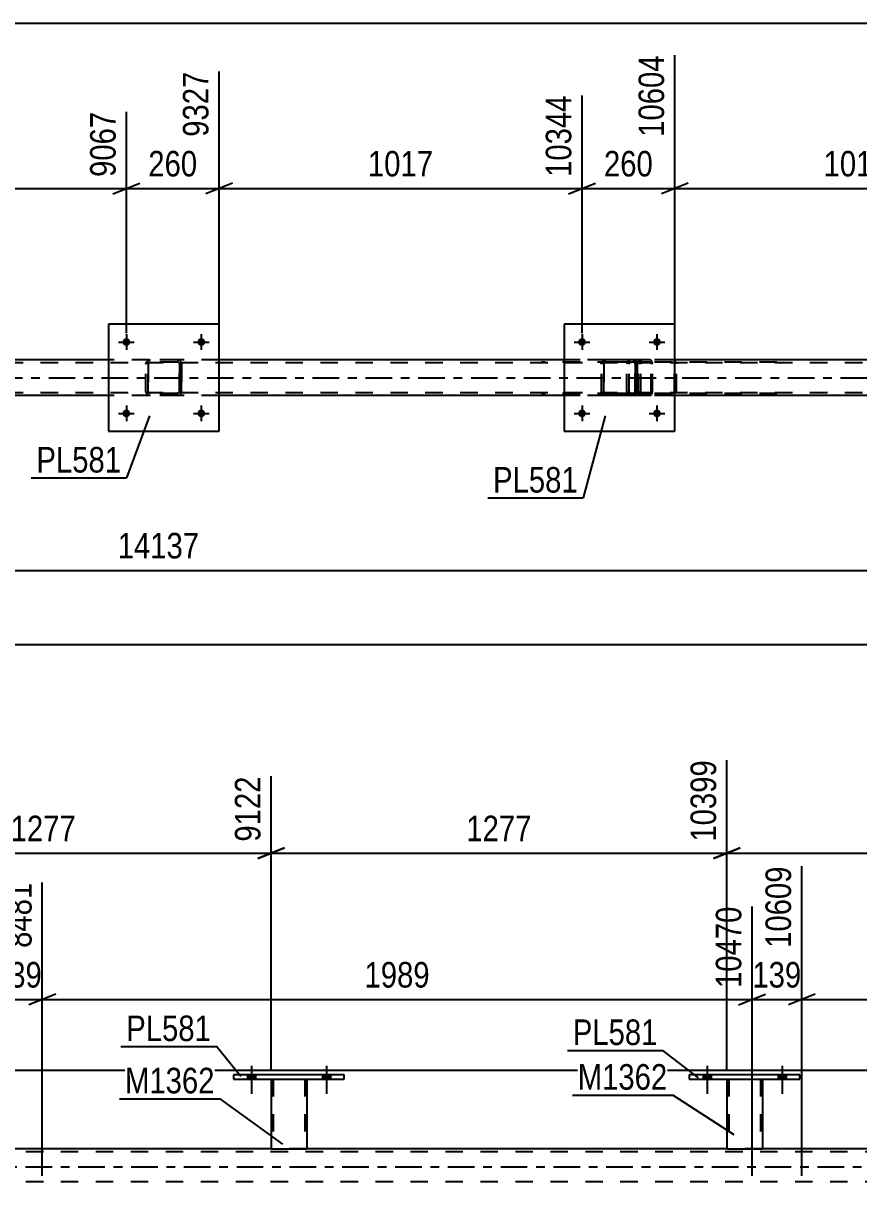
# Model space of a CAD drawing. Header units: millimetres. Extents: x 0 to 1775, y 0 to 560.
# Drawn here: x 1390.9 to 1484.5, y 425.1 to 555 of the extents above; entities that cross this region are included whole.
import ezdxf

# ---------------------------------------------------------------- set-up
doc = ezdxf.new("R2010")
doc.units = ezdxf.units.MM
doc.linetypes.add('DXK_LINE_DOT2', pattern=[3.9198, 1.9599, -1.9599])
doc.linetypes.add('DXK_LINE_DOT3', pattern=[5.9187, 2.979, -0.9799, 0.9799, -0.9799])
doc.styles.add('Arial Narrow', font='ARIALN.TTF', dxfattribs={"height": 0.2})

# ---------------------------------------------------------------- blocks, each defined once
blk = doc.blocks.new('Part-814185252-2605 - 2589')
at = {"color": 2, "linetype": 'Continuous'}
for p, q in [((1400.43, 517.28), (1361.75, 517.28)), ((1451.51, 517.28), (1412.83, 517.28)), ((1502.59, 517.28), (1463.91, 517.28)), ((1400.43, 513.28), (1361.75, 513.28)), ((1451.51, 513.28), (1412.83, 513.28)), ((1502.59, 513.28), (1463.91, 513.28))]:
    blk.add_line(p, q, dxfattribs=at)
at = {"color": 7, "linetype": 'DXK_LINE_DOT2'}
for p, q in [((1412.83, 517.28), (1400.43, 517.28)), ((1463.91, 517.28), (1451.51, 517.28)), ((1688.77, 516.96), (1085.95, 516.96)), ((1688.77, 513.6), (1085.95, 513.6)), ((1412.83, 513.28), (1400.43, 513.28)), ((1463.91, 513.28), (1451.51, 513.28))]:
    blk.add_line(p, q, dxfattribs=at)
at = {"color": 7, "linetype": 'DXK_LINE_DOT3'}
blk.add_line((1085.95, 515.28), (1688.77, 515.28), dxfattribs=at)
blk = doc.blocks.new('Part-814185252-2619 - 2589')
at = {"color": 7, "linetype": 'DXK_LINE_DOT2'}
for p, q in [((1460.37, 517.28), (1460.17, 517.25)), ((1460.19, 516.97), (1460.27, 517.03)), ((1460.27, 517.03), (1460.37, 517.04)), ((1475.36, 517.28), (1460.37, 517.28)), ((1475.36, 517.04), (1460.37, 517.04)), ((1463.8, 517.25), (1463.6, 517.28)), ((1463.6, 517.04), (1463.7, 517.03)), ((1463.7, 517.03), (1463.78, 516.97)), ((1459.9, 516.99), (1459.86, 516.8)), ((1459.86, 513.76), (1459.86, 516.8)), ((1460.11, 516.8), (1460.13, 516.9)), ((1460.11, 513.76), (1460.11, 516.8)), ((1460.13, 516.9), (1460.19, 516.97)), ((1463.78, 516.97), (1463.84, 516.9)), ((1463.84, 516.9), (1463.86, 516.8)), ((1463.86, 513.76), (1463.86, 516.8)), ((1464.08, 516.94), (1464.07, 516.99)), ((1464.11, 516.8), (1464.08, 516.94)), ((1464.11, 513.76), (1464.11, 516.8)), ((1459.86, 513.76), (1459.9, 513.58)), ((1460.13, 513.67), (1460.11, 513.76)), ((1460.19, 513.59), (1460.13, 513.67)), ((1460.17, 513.32), (1460.37, 513.28)), ((1460.27, 513.54), (1460.19, 513.59)), ((1460.37, 513.52), (1460.27, 513.54)), ((1475.36, 513.52), (1460.37, 513.52)), ((1475.36, 513.28), (1460.37, 513.28)), ((1463.7, 513.54), (1463.6, 513.52)), ((1463.6, 513.28), (1463.8, 513.32)), ((1463.78, 513.59), (1463.7, 513.54)), ((1463.84, 513.67), (1463.78, 513.59)), ((1463.86, 513.76), (1463.84, 513.67)), ((1464.07, 513.58), (1464.1, 513.7)), ((1464.1, 513.7), (1464.11, 513.76))]:
    blk.add_line(p, q, dxfattribs=at)
for centre, start, end in [((1460.35, 516.78), 110.7583, 155.68), ((1463.62, 516.78), 24.32, 69.2417), ((1460.35, 513.79), 204.32, 249.2417)]:
    blk.add_arc(centre, 0.496, start, end, dxfattribs=at)
blk = doc.blocks.new('Part-814185252-2676 - 2589')
at = {"color": 2, "linetype": 'Continuous'}
for p, q in [((1463.91, 521.28), (1451.51, 521.28)), ((1451.51, 521.28), (1451.51, 509.28)), ((1463.91, 509.28), (1463.91, 521.28)), ((1451.51, 509.28), (1463.91, 509.28))]:
    blk.add_line(p, q, dxfattribs=at)
blk = doc.blocks.new('Bolt-814185252-2805 - 2589')
at = {"linetype": 'Continuous'}
for points in [[(1402.87, 519.29, -1), (1401.99, 519.29, -1)], [(1411.27, 519.29, -1), (1410.39, 519.29, -1)]]:
    blk.add_hatch(color=1, dxfattribs=at).paths.add_polyline_path(points)
at = {"color": 1, "linetype": 'Continuous'}
for p, q in [((1402.43, 520.17), (1402.43, 518.41)), ((1410.83, 520.17), (1410.83, 518.41)), ((1401.55, 519.29), (1403.31, 519.29)), ((1409.95, 519.29), (1411.71, 519.29))]:
    blk.add_line(p, q, dxfattribs=at)
blk = doc.blocks.new('Bolt-814185252-2806 - 2589')
at = {"linetype": 'Continuous'}
for points in [[(1402.87, 511.29, -1), (1401.99, 511.29, -1)], [(1411.27, 511.29, -1), (1410.39, 511.29, -1)]]:
    blk.add_hatch(color=1, dxfattribs=at).paths.add_polyline_path(points)
at = {"color": 1, "linetype": 'Continuous'}
for p, q in [((1402.43, 512.17), (1402.43, 510.41)), ((1410.83, 512.17), (1410.83, 510.41)), ((1401.55, 511.29), (1403.31, 511.29)), ((1409.95, 511.29), (1411.71, 511.29))]:
    blk.add_line(p, q, dxfattribs=at)
blk = doc.blocks.new('Part-814185252-2681 - 2589')
at = {"color": 7, "linetype": 'DXK_LINE_DOT2'}
for p, q in [((1461.13, 517.28), (1448.98, 517.28)), ((1461.13, 517.04), (1448.98, 517.04)), ((1459.04, 517.28), (1458.85, 517.25)), ((1458.86, 516.97), (1458.95, 517.03)), ((1458.95, 517.03), (1459.04, 517.04)), ((1459.86, 517.04), (1459.86, 517.28)), ((1461.24, 517.25), (1461.13, 517.28)), ((1461.13, 517.04), (1461.18, 517.03)), ((1461.18, 517.03), (1461.23, 516.97)), ((1461.32, 517.14), (1461.24, 517.25)), ((1461.38, 516.99), (1461.32, 517.14)), ((1458.58, 516.99), (1458.54, 516.8)), ((1458.54, 513.76), (1458.54, 516.8)), ((1458.79, 516.8), (1458.81, 516.9)), ((1458.79, 513.76), (1458.79, 516.8)), ((1458.81, 516.9), (1458.86, 516.97)), ((1461.23, 516.97), (1461.26, 516.9)), ((1461.26, 516.9), (1461.27, 516.8)), ((1461.27, 513.76), (1461.27, 516.8)), ((1461.4, 516.8), (1461.38, 516.99)), ((1461.4, 513.76), (1461.4, 516.8)), ((1461.13, 513.52), (1448.98, 513.52)), ((1461.13, 513.28), (1448.98, 513.28)), ((1458.54, 513.76), (1458.58, 513.58)), ((1458.81, 513.67), (1458.79, 513.76)), ((1458.86, 513.59), (1458.81, 513.67)), ((1458.85, 513.32), (1459.04, 513.28)), ((1458.95, 513.54), (1458.86, 513.59)), ((1459.04, 513.52), (1458.95, 513.54)), ((1459.86, 513.28), (1459.86, 513.52)), ((1461.18, 513.54), (1461.13, 513.52)), ((1461.13, 513.28), (1461.24, 513.32)), ((1461.23, 513.59), (1461.18, 513.54)), ((1461.26, 513.67), (1461.23, 513.59)), ((1461.24, 513.32), (1461.32, 513.43)), ((1461.27, 513.76), (1461.26, 513.67)), ((1461.32, 513.43), (1461.38, 513.58)), ((1461.38, 513.58), (1461.4, 513.76))]:
    blk.add_line(p, q, dxfattribs=at)
for centre, start, end in [((1459.03, 516.79), 111.195, 156.1515), ((1459.03, 513.78), 203.8485, 248.805)]:
    blk.add_arc(centre, 0.492, start, end, dxfattribs=at)
blk = doc.blocks.new('Part-814185252-2749 - 2589')
at = {"color": 7, "linetype": 'DXK_LINE_DOT2'}
for p, q in [((1456.01, 517.25), (1456.19, 517.28)), ((1456.19, 517.28), (1456.01, 517.25)), ((1456.02, 516.97), (1456.1, 517.03)), ((1456.19, 517.04), (1456.1, 517.03)), ((1459.23, 517.28), (1456.19, 517.28)), ((1459.23, 517.04), (1456.19, 517.04)), ((1459.23, 517.28), (1459.41, 517.25)), ((1459.41, 517.25), (1459.23, 517.28)), ((1459.32, 517.03), (1459.23, 517.04)), ((1459.4, 516.97), (1459.32, 517.03)), ((1455.71, 516.8), (1455.75, 516.99)), ((1455.75, 516.99), (1455.71, 516.8)), ((1455.71, 513.76), (1455.71, 516.8)), ((1455.71, 516.8), (1455.71, 516.8)), ((1455.71, 513.76), (1455.71, 516.8)), ((1455.95, 516.8), (1455.97, 516.9)), ((1455.97, 516.9), (1455.95, 516.8)), ((1455.95, 513.76), (1455.95, 516.8)), ((1455.95, 516.8), (1455.95, 516.8)), ((1455.95, 516.8), (1455.95, 513.76)), ((1455.97, 516.9), (1456.02, 516.97)), ((1456.02, 516.97), (1455.97, 516.9)), ((1459.4, 516.97), (1459.45, 516.9)), ((1459.45, 516.9), (1459.4, 516.97)), ((1459.45, 516.9), (1459.47, 516.8)), ((1459.47, 516.8), (1459.45, 516.9)), ((1459.47, 513.76), (1459.47, 516.8)), ((1459.47, 516.8), (1459.47, 516.8)), ((1459.47, 516.8), (1459.47, 513.76)), ((1459.67, 516.99), (1459.71, 516.8)), ((1459.71, 516.8), (1459.67, 516.99)), ((1459.71, 513.76), (1459.71, 516.8)), ((1459.71, 516.8), (1459.71, 516.8)), ((1459.71, 516.8), (1459.71, 513.76)), ((1455.71, 513.76), (1455.71, 513.76)), ((1455.75, 513.58), (1455.71, 513.76)), ((1455.71, 513.76), (1455.75, 513.58)), ((1455.95, 513.76), (1455.95, 513.76)), ((1455.97, 513.67), (1455.95, 513.76)), ((1455.95, 513.76), (1455.97, 513.67)), ((1456.02, 513.59), (1455.97, 513.67)), ((1455.97, 513.67), (1456.02, 513.59)), ((1456.19, 513.28), (1456.01, 513.32)), ((1456.01, 513.32), (1456.19, 513.28)), ((1456.1, 513.54), (1456.02, 513.59)), ((1456.19, 513.52), (1456.1, 513.54)), ((1459.23, 513.52), (1456.19, 513.52)), ((1459.23, 513.28), (1456.19, 513.28)), ((1459.32, 513.54), (1459.23, 513.52)), ((1459.41, 513.32), (1459.23, 513.28)), ((1459.23, 513.28), (1459.41, 513.32)), ((1459.4, 513.59), (1459.32, 513.54)), ((1459.45, 513.67), (1459.4, 513.59)), ((1459.4, 513.59), (1459.45, 513.67)), ((1459.47, 513.76), (1459.45, 513.67)), ((1459.45, 513.67), (1459.47, 513.76)), ((1459.47, 513.76), (1459.47, 513.76)), ((1459.71, 513.76), (1459.67, 513.58)), ((1459.67, 513.58), (1459.71, 513.76)), ((1459.71, 513.76), (1459.71, 513.76))]:
    blk.add_line(p, q, dxfattribs=at)
at = {"color": 7, "linetype": 'DXK_LINE_DOT3'}
blk.add_line((1457.71, 515.28), (1457.71, 515.28), dxfattribs=at)
at = {"color": 7, "linetype": 'DXK_LINE_DOT2'}
for centre, start, end in [((1456.19, 516.8), 112.5, 157.5), ((1456.19, 516.8), 112.5, 157.5), ((1459.23, 516.8), 22.5, 67.5), ((1459.23, 516.8), 22.5, 67.5), ((1456.19, 513.76), 202.5, 247.5), ((1456.19, 513.76), 202.5, 247.5), ((1459.23, 513.76), 292.5, 337.5), ((1459.23, 513.76), 292.5, 337.5)]:
    blk.add_arc(centre, 0.48, start, end, dxfattribs=at)
blk = doc.blocks.new('Part-814185252-2754 - 2589')
at = {"color": 2, "linetype": 'Continuous'}
for p, q in [((1412.83, 521.28), (1400.43, 521.28)), ((1400.43, 521.28), (1400.43, 509.28)), ((1412.83, 509.28), (1412.83, 521.28)), ((1400.43, 509.28), (1412.83, 509.28))]:
    blk.add_line(p, q, dxfattribs=at)
blk = doc.blocks.new('Part-814185252-2755 - 2589')
at = {"color": 7, "linetype": 'DXK_LINE_DOT2'}
for p, q in [((1404.93, 517.25), (1405.11, 517.28)), ((1405.11, 517.28), (1404.93, 517.25)), ((1404.94, 516.97), (1405.02, 517.03)), ((1405.11, 517.04), (1405.02, 517.03)), ((1408.15, 517.28), (1405.11, 517.28)), ((1408.15, 517.04), (1405.11, 517.04)), ((1408.15, 517.28), (1408.33, 517.25)), ((1408.33, 517.25), (1408.15, 517.28)), ((1408.24, 517.03), (1408.15, 517.04)), ((1408.32, 516.97), (1408.24, 517.03)), ((1404.63, 516.8), (1404.67, 516.99)), ((1404.67, 516.99), (1404.63, 516.8)), ((1404.63, 513.76), (1404.63, 516.8)), ((1404.63, 516.8), (1404.63, 516.8)), ((1404.63, 513.76), (1404.63, 516.8)), ((1404.87, 516.8), (1404.89, 516.9)), ((1404.89, 516.9), (1404.87, 516.8)), ((1404.87, 513.76), (1404.87, 516.8)), ((1404.87, 516.8), (1404.87, 516.8)), ((1404.87, 516.8), (1404.87, 513.76)), ((1404.89, 516.9), (1404.94, 516.97)), ((1404.94, 516.97), (1404.89, 516.9)), ((1408.32, 516.97), (1408.37, 516.9)), ((1408.37, 516.9), (1408.32, 516.97)), ((1408.37, 516.9), (1408.39, 516.8)), ((1408.39, 516.8), (1408.37, 516.9)), ((1408.39, 513.76), (1408.39, 516.8)), ((1408.39, 516.8), (1408.39, 516.8)), ((1408.39, 516.8), (1408.39, 513.76)), ((1408.59, 516.99), (1408.63, 516.8)), ((1408.63, 516.8), (1408.59, 516.99)), ((1408.63, 513.76), (1408.63, 516.8)), ((1408.63, 516.8), (1408.63, 516.8)), ((1408.63, 516.8), (1408.63, 513.76)), ((1404.63, 513.76), (1404.63, 513.76)), ((1404.67, 513.58), (1404.63, 513.76)), ((1404.63, 513.76), (1404.67, 513.58)), ((1404.87, 513.76), (1404.87, 513.76)), ((1404.89, 513.67), (1404.87, 513.76)), ((1404.87, 513.76), (1404.89, 513.67)), ((1404.94, 513.59), (1404.89, 513.67)), ((1404.89, 513.67), (1404.94, 513.59)), ((1405.11, 513.28), (1404.93, 513.32)), ((1404.93, 513.32), (1405.11, 513.28)), ((1405.02, 513.54), (1404.94, 513.59)), ((1405.11, 513.52), (1405.02, 513.54)), ((1408.15, 513.52), (1405.11, 513.52)), ((1408.15, 513.28), (1405.11, 513.28)), ((1408.24, 513.54), (1408.15, 513.52)), ((1408.33, 513.32), (1408.15, 513.28)), ((1408.15, 513.28), (1408.33, 513.32)), ((1408.32, 513.59), (1408.24, 513.54)), ((1408.37, 513.67), (1408.32, 513.59)), ((1408.32, 513.59), (1408.37, 513.67)), ((1408.39, 513.76), (1408.37, 513.67)), ((1408.37, 513.67), (1408.39, 513.76)), ((1408.39, 513.76), (1408.39, 513.76)), ((1408.63, 513.76), (1408.59, 513.58)), ((1408.59, 513.58), (1408.63, 513.76)), ((1408.63, 513.76), (1408.63, 513.76))]:
    blk.add_line(p, q, dxfattribs=at)
at = {"color": 7, "linetype": 'DXK_LINE_DOT3'}
blk.add_line((1406.63, 515.28), (1406.63, 515.28), dxfattribs=at)
at = {"color": 7, "linetype": 'DXK_LINE_DOT2'}
for centre, start, end in [((1405.11, 516.8), 112.5, 157.5), ((1405.11, 516.8), 112.5, 157.5), ((1408.15, 516.8), 22.5, 67.5), ((1408.15, 516.8), 22.5, 67.5), ((1405.11, 513.76), 202.5, 247.5), ((1405.11, 513.76), 202.5, 247.5), ((1408.15, 513.76), 292.5, 337.5), ((1408.15, 513.76), 292.5, 337.5)]:
    blk.add_arc(centre, 0.48, start, end, dxfattribs=at)
blk = doc.blocks.new('Bolt-814185252-2819 - 2589')
at = {"linetype": 'Continuous'}
for points in [[(1453.95, 519.29, -1), (1453.07, 519.29, -1)], [(1462.35, 519.29, -1), (1461.47, 519.29, -1)]]:
    blk.add_hatch(color=1, dxfattribs=at).paths.add_polyline_path(points)
at = {"color": 1, "linetype": 'Continuous'}
for p, q in [((1453.51, 520.17), (1453.51, 518.41)), ((1461.91, 520.17), (1461.91, 518.41)), ((1452.63, 519.29), (1454.39, 519.29)), ((1461.03, 519.29), (1462.79, 519.29))]:
    blk.add_line(p, q, dxfattribs=at)
blk = doc.blocks.new('Bolt-814185252-2820 - 2589')
at = {"linetype": 'Continuous'}
for points in [[(1453.95, 511.29, -1), (1453.07, 511.29, -1)], [(1462.35, 511.29, -1), (1461.47, 511.29, -1)]]:
    blk.add_hatch(color=1, dxfattribs=at).paths.add_polyline_path(points)
at = {"color": 1, "linetype": 'Continuous'}
for p, q in [((1453.51, 512.17), (1453.51, 510.41)), ((1461.91, 512.17), (1461.91, 510.41)), ((1452.63, 511.29), (1454.39, 511.29)), ((1461.03, 511.29), (1462.79, 511.29))]:
    blk.add_line(p, q, dxfattribs=at)
blk = doc.blocks.new('Part-814185252-3715 - 3585')
at = {"color": 2, "linetype": 'Continuous'}
for p, q in [((1465.54, 437.14), (1465.54, 436.66)), ((1477.94, 437.14), (1465.54, 437.14)), ((1465.54, 436.66), (1477.94, 436.66)), ((1477.94, 436.66), (1477.94, 437.14))]:
    blk.add_line(p, q, dxfattribs=at)
blk = doc.blocks.new('Bolt-814185252-3601 - 3585')
at = {"linetype": 'Continuous'}
for points in [[(1416.02, 436.66), (1416.9, 436.66), (1416.9, 437.14), (1416.02, 437.14)], [(1424.42, 436.66), (1425.3, 436.66), (1425.3, 437.14), (1424.42, 437.14)]]:
    blk.add_hatch(color=1, dxfattribs=at).paths.add_polyline_path(points)
at = {"color": 1, "linetype": 'Continuous'}
for p, q in [((1416.46, 438.14), (1416.46, 435.02)), ((1424.86, 438.14), (1424.86, 435.02)), ((1416.02, 437.14), (1416.02, 436.66)), ((1416.9, 437.14), (1416.9, 436.66)), ((1424.42, 437.14), (1424.42, 436.66)), ((1425.3, 437.14), (1425.3, 436.66))]:
    blk.add_line(p, q, dxfattribs=at)
blk = doc.blocks.new('Bolt-814185252-3602 - 3585')
at = {"linetype": 'Continuous'}
for points in [[(1416.02, 436.66), (1416.9, 436.66), (1416.9, 437.14), (1416.02, 437.14)], [(1424.42, 436.66), (1425.3, 436.66), (1425.3, 437.14), (1424.42, 437.14)]]:
    blk.add_hatch(color=1, dxfattribs=at).paths.add_polyline_path(points)
at = {"color": 1, "linetype": 'Continuous'}
for p, q in [((1416.46, 438.14), (1416.46, 435.02)), ((1424.86, 438.14), (1424.86, 435.02)), ((1416.02, 437.14), (1416.02, 436.66)), ((1416.9, 437.14), (1416.9, 436.66)), ((1424.42, 437.14), (1424.42, 436.66)), ((1425.3, 437.14), (1425.3, 436.66))]:
    blk.add_line(p, q, dxfattribs=at)
blk = doc.blocks.new('Bolt-814185252-3603 - 3585')
at = {"linetype": 'Continuous'}
for points in [[(1467.1, 436.66), (1467.98, 436.66), (1467.98, 437.14), (1467.1, 437.14)], [(1475.5, 436.66), (1476.38, 436.66), (1476.38, 437.14), (1475.5, 437.14)]]:
    blk.add_hatch(color=1, dxfattribs=at).paths.add_polyline_path(points)
at = {"color": 1, "linetype": 'Continuous'}
for p, q in [((1467.54, 438.14), (1467.54, 435.02)), ((1475.94, 438.14), (1475.94, 435.02)), ((1467.1, 437.14), (1467.1, 436.66)), ((1467.98, 437.14), (1467.98, 436.66)), ((1475.5, 437.14), (1475.5, 436.66)), ((1476.38, 437.14), (1476.38, 436.66))]:
    blk.add_line(p, q, dxfattribs=at)
blk = doc.blocks.new('Bolt-814185252-3604 - 3585')
at = {"linetype": 'Continuous'}
for points in [[(1467.1, 436.66), (1467.98, 436.66), (1467.98, 437.14), (1467.1, 437.14)], [(1475.5, 436.66), (1476.38, 436.66), (1476.38, 437.14), (1475.5, 437.14)]]:
    blk.add_hatch(color=1, dxfattribs=at).paths.add_polyline_path(points)
at = {"color": 1, "linetype": 'Continuous'}
for p, q in [((1467.54, 438.14), (1467.54, 435.02)), ((1475.94, 438.14), (1475.94, 435.02)), ((1467.1, 437.14), (1467.1, 436.66)), ((1467.98, 437.14), (1467.98, 436.66)), ((1475.5, 437.14), (1475.5, 436.66)), ((1476.38, 437.14), (1476.38, 436.66))]:
    blk.add_line(p, q, dxfattribs=at)
blk = doc.blocks.new('Part-814185252-3700 - 3585')
at = {"color": 2, "linetype": 'Continuous'}
for p, q in [((1418.66, 436.66), (1418.66, 428.82)), ((1422.66, 436.66), (1422.66, 428.82)), ((1418.66, 428.82), (1422.66, 428.82))]:
    blk.add_line(p, q, dxfattribs=at)
at = {"color": 7, "linetype": 'DXK_LINE_DOT2'}
for p, q in [((1418.66, 436.66), (1422.66, 436.66)), ((1418.66, 436.66), (1418.66, 436.66)), ((1418.66, 436.66), (1418.66, 436.66)), ((1418.9, 436.66), (1418.9, 428.82)), ((1422.42, 436.66), (1422.42, 428.82)), ((1422.66, 436.66), (1422.66, 436.66)), ((1422.66, 436.66), (1422.66, 436.66)), ((1422.36, 428.82), (1422.4, 428.82)), ((1422.36, 428.82), (1422.4, 428.82)), ((1422.4, 428.82), (1422.42, 428.82)), ((1422.4, 428.82), (1422.42, 428.82))]:
    blk.add_line(p, q, dxfattribs=at)
blk = doc.blocks.new('Part-814185252-3705 - 3585')
at = {"color": 2, "linetype": 'Continuous'}
for p, q in [((1414.46, 437.14), (1414.46, 436.66)), ((1426.86, 437.14), (1414.46, 437.14)), ((1414.46, 436.66), (1426.86, 436.66)), ((1426.86, 436.66), (1426.86, 437.14))]:
    blk.add_line(p, q, dxfattribs=at)
blk = doc.blocks.new('Part-814185252-3710 - 3585')
at = {"color": 2, "linetype": 'Continuous'}
for p, q in [((1469.74, 436.66), (1469.74, 428.82)), ((1473.74, 436.66), (1473.74, 428.82)), ((1469.74, 428.82), (1473.74, 428.82))]:
    blk.add_line(p, q, dxfattribs=at)
at = {"color": 7, "linetype": 'DXK_LINE_DOT2'}
for p, q in [((1469.74, 436.66), (1473.74, 436.66)), ((1469.74, 436.66), (1469.74, 436.66)), ((1469.74, 436.66), (1469.74, 436.66)), ((1469.98, 436.66), (1469.98, 428.82)), ((1473.5, 436.66), (1473.5, 428.82)), ((1473.74, 436.66), (1473.74, 436.66)), ((1473.74, 436.66), (1473.74, 436.66)), ((1473.44, 428.82), (1473.48, 428.82)), ((1473.44, 428.82), (1473.48, 428.82)), ((1473.48, 428.82), (1473.5, 428.82)), ((1473.48, 428.82), (1473.5, 428.82))]:
    blk.add_line(p, q, dxfattribs=at)
blk = doc.blocks.new('Part-814185252-3881 - 3585')
at = {"color": 2, "linetype": 'Continuous'}
for p, q in [((1418.66, 428.82), (1371.58, 428.82)), ((1469.74, 428.82), (1422.66, 428.82)), ((1520.82, 428.82), (1473.74, 428.82))]:
    blk.add_line(p, q, dxfattribs=at)
at = {"color": 7, "linetype": 'DXK_LINE_DOT2'}
for p, q in [((1422.66, 428.82), (1418.66, 428.82)), ((1473.74, 428.82), (1469.74, 428.82)), ((1702.79, 428.5), (1053.76, 428.5)), ((1702.79, 425.14), (1053.76, 425.14))]:
    blk.add_line(p, q, dxfattribs=at)
at = {"color": 7, "linetype": 'DXK_LINE_DOT3'}
blk.add_line((1053.76, 426.82), (1702.79, 426.82), dxfattribs=at)
blk = doc.blocks.new('StraightDimension-814185252-2989 - 2589')
at = {"color": 7, "linetype": 'Continuous'}
blk.add_line((1061.67, 555.04), (1688.77, 555.04), dxfattribs=at)
blk = doc.blocks.new('StraightDimension-814185252-8380 - 2589')
at = {"color": 7, "linetype": 'Continuous'}
for p, q in [((1412.83, 518.28), (1412.83, 549.61)), ((1402.43, 520.29), (1402.43, 545.11)), ((1400.93, 535.9), (1403.93, 537.1)), ((1402.43, 536.5), (1412.83, 536.5)), ((1414.33, 537.1), (1411.33, 535.9))]:
    blk.add_line(p, q, dxfattribs=at)
at = {"color": 0}
blk.add_wipeout([(1410.97, 537.25), (1410.97, 541.45), (1404.29, 541.45), (1404.29, 537.25)], dxfattribs=at)
at = {"color": 3, "style": 'Arial Narrow'}
blk.add_text('260', height=2.863, dxfattribs=at).set_placement((1404.89, 537.85))
at = {"color": 0, "linetype": 'Continuous'}
blk.add_wipeout([(1412.23, 550.21), (1408.03, 550.21), (1408.03, 541.7), (1412.23, 541.7)], dxfattribs=at)
at = {"color": 3, "linetype": 'Continuous', "style": 'Arial Narrow'}
blk.add_text('9327', height=2.863, rotation=90.0002, dxfattribs=at).set_placement((1411.63, 542.3))
blk = doc.blocks.new('StraightDimension-814185252-8377 - 2589')
at = {"color": 7, "linetype": 'Continuous'}
for p, q in [((1463.91, 518.28), (1463.91, 551.44)), ((1504.59, 520.29), (1504.59, 546.94)), ((1465.41, 537.1), (1462.41, 535.9)), ((1463.91, 536.5), (1504.59, 536.5)), ((1503.09, 535.9), (1506.09, 537.1))]:
    blk.add_line(p, q, dxfattribs=at)
at = {"color": 0}
blk.add_wipeout([(1488.51, 537.25), (1488.51, 541.45), (1479.99, 541.45), (1479.99, 537.25)], dxfattribs=at)
at = {"color": 3, "style": 'Arial Narrow'}
blk.add_text('1017', height=2.863, dxfattribs=at).set_placement((1480.59, 537.85))
at = {"color": 0, "linetype": 'Continuous'}
blk.add_wipeout([(1503.99, 547.54), (1499.79, 547.54), (1499.79, 537.2), (1503.99, 537.2)], dxfattribs=at)
at = {"color": 3, "linetype": 'Continuous', "style": 'Arial Narrow'}
blk.add_text('11621', height=2.863, rotation=90.0002, dxfattribs=at).set_placement((1503.39, 537.8))
blk = doc.blocks.new('StraightDimension-814185252-8378 - 2589')
at = {"color": 7, "linetype": 'Continuous'}
for p, q in [((1463.91, 518.28), (1463.91, 551.44)), ((1453.51, 520.29), (1453.51, 546.94)), ((1452.01, 535.9), (1455.01, 537.1)), ((1453.51, 536.5), (1463.91, 536.5)), ((1465.41, 537.1), (1462.41, 535.9))]:
    blk.add_line(p, q, dxfattribs=at)
at = {"color": 0}
blk.add_wipeout([(1462.05, 537.25), (1462.05, 541.45), (1455.37, 541.45), (1455.37, 537.25)], dxfattribs=at)
at = {"color": 3, "style": 'Arial Narrow'}
blk.add_text('260', height=2.863, dxfattribs=at).set_placement((1455.97, 537.85))
at = {"color": 0, "linetype": 'Continuous'}
blk.add_wipeout([(1463.31, 552.04), (1459.11, 552.04), (1459.11, 541.7), (1463.31, 541.7)], dxfattribs=at)
at = {"color": 3, "linetype": 'Continuous', "style": 'Arial Narrow'}
blk.add_text('10604', height=2.863, rotation=90.0002, dxfattribs=at).set_placement((1462.71, 542.3))
blk = doc.blocks.new('StraightDimension-814185252-3000 - 2589')
at = {"color": 7, "linetype": 'Continuous'}
blk.add_line((1123.29, 493.68), (1688.77, 493.68), dxfattribs=at)
at = {"color": 0}
blk.add_wipeout([(1411.2, 494.43), (1411.2, 498.63), (1400.86, 498.63), (1400.86, 494.43)], dxfattribs=at)
at = {"color": 3, "style": 'Arial Narrow'}
blk.add_text('14137', height=2.863, dxfattribs=at).set_placement((1401.46, 495.03))
blk = doc.blocks.new('StraightDimension-814185252-8379 - 2589')
at = {"color": 7, "linetype": 'Continuous'}
for p, q in [((1412.83, 518.28), (1412.83, 549.61)), ((1453.51, 520.29), (1453.51, 546.94)), ((1414.33, 537.1), (1411.33, 535.9)), ((1412.83, 536.5), (1453.51, 536.5)), ((1452.01, 535.9), (1455.01, 537.1))]:
    blk.add_line(p, q, dxfattribs=at)
at = {"color": 0}
blk.add_wipeout([(1437.43, 537.25), (1437.43, 541.45), (1428.91, 541.45), (1428.91, 537.25)], dxfattribs=at)
at = {"color": 3, "style": 'Arial Narrow'}
blk.add_text('1017', height=2.863, dxfattribs=at).set_placement((1429.51, 537.85))
at = {"color": 0, "linetype": 'Continuous'}
blk.add_wipeout([(1452.91, 547.54), (1448.71, 547.54), (1448.71, 537.2), (1452.91, 537.2)], dxfattribs=at)
at = {"color": 3, "linetype": 'Continuous', "style": 'Arial Narrow'}
blk.add_text('10344', height=2.863, rotation=90.0002, dxfattribs=at).set_placement((1452.31, 537.8))
blk = doc.blocks.new('StraightDimension-814185252-8381 - 2589')
at = {"color": 7, "linetype": 'Continuous'}
for p, q in [((1361.75, 518.28), (1361.75, 549.61)), ((1402.43, 520.29), (1402.43, 545.11)), ((1363.25, 537.1), (1360.25, 535.9)), ((1361.75, 536.5), (1402.43, 536.5)), ((1400.93, 535.9), (1403.93, 537.1))]:
    blk.add_line(p, q, dxfattribs=at)
at = {"color": 0}
blk.add_wipeout([(1386.35, 537.25), (1386.35, 541.45), (1377.83, 541.45), (1377.83, 537.25)], dxfattribs=at)
at = {"color": 3, "style": 'Arial Narrow'}
blk.add_text('1017', height=2.863, dxfattribs=at).set_placement((1378.43, 537.85))
at = {"color": 0, "linetype": 'Continuous'}
blk.add_wipeout([(1401.83, 545.71), (1397.63, 545.71), (1397.63, 537.2), (1401.83, 537.2)], dxfattribs=at)
at = {"color": 3, "linetype": 'Continuous', "style": 'Arial Narrow'}
blk.add_text('9067', height=2.863, rotation=90.0002, dxfattribs=at).set_placement((1401.23, 537.8))
blk = doc.blocks.new('StraightDimension-814185252-8945 - 2589')
at = {"color": 7, "linetype": 'Continuous'}
blk.add_line((1062.31, 485.39), (1688.77, 485.39), dxfattribs=at)
blk = doc.blocks.new('StraightDimension-814185252-10244 - 3585')
at = {"color": 7, "linetype": 'Continuous'}
for p, q in [((1367.58, 437.66), (1367.58, 470.6)), ((1418.66, 437.66), (1418.66, 470.6)), ((1369.08, 462.58), (1366.08, 461.38)), ((1417.16, 461.38), (1420.16, 462.58)), ((1367.58, 461.98), (1418.66, 461.98))]:
    blk.add_line(p, q, dxfattribs=at)
at = {"color": 0}
blk.add_wipeout([(1397.37, 462.73), (1397.37, 466.93), (1388.86, 466.93), (1388.86, 462.73)], dxfattribs=at)
at = {"color": 3, "style": 'Arial Narrow'}
blk.add_text('1277', height=2.863, dxfattribs=at).set_placement((1389.46, 463.33))
at = {"color": 0, "linetype": 'Continuous'}
blk.add_wipeout([(1418.06, 471.2), (1413.86, 471.2), (1413.86, 462.68), (1418.06, 462.68)], dxfattribs=at)
at = {"color": 3, "linetype": 'Continuous', "style": 'Arial Narrow'}
blk.add_text('9122', height=2.863, rotation=90.0002, dxfattribs=at).set_placement((1417.46, 463.28))
blk = doc.blocks.new('StraightDimension-814185252-12024 - 3585')
at = {"color": 7, "linetype": 'Continuous'}
blk.add_line((1695.04, 437.62), (1033.91, 437.62), dxfattribs=at)
blk = doc.blocks.new('StraightDimension-814185252-4851 - 3585')
at = {"color": 7, "linetype": 'Continuous'}
for p, q in [((1478.14, 425.82), (1478.14, 460.51)), ((1472.57, 425.82), (1472.57, 456.01)), ((1471.07, 444.97), (1474.07, 446.17)), ((1472.57, 445.57), (1478.14, 445.57)), ((1479.64, 446.17), (1476.64, 444.97))]:
    blk.add_line(p, q, dxfattribs=at)
at = {"color": 0}
blk.add_wipeout([(1478.7, 446.32), (1478.7, 450.52), (1472.01, 450.52), (1472.01, 446.32)], dxfattribs=at)
at = {"color": 3, "style": 'Arial Narrow'}
blk.add_text('139', height=2.863, dxfattribs=at).set_placement((1472.61, 446.92))
at = {"color": 0, "linetype": 'Continuous'}
blk.add_wipeout([(1477.54, 461.11), (1473.34, 461.11), (1473.34, 450.77), (1477.54, 450.77)], dxfattribs=at)
at = {"color": 3, "linetype": 'Continuous', "style": 'Arial Narrow'}
blk.add_text('10609', height=2.863, rotation=90.0002, dxfattribs=at).set_placement((1476.94, 451.37))
blk = doc.blocks.new('StraightDimension-814185252-4803 - 3585')
at = {"color": 7, "linetype": 'Continuous'}
for p, q in [((1393.01, 425.82), (1393.01, 458.68)), ((1387.43, 425.82), (1387.43, 454.18)), ((1385.93, 444.97), (1388.93, 446.17)), ((1387.43, 445.57), (1393.01, 445.57)), ((1394.51, 446.17), (1391.51, 444.97))]:
    blk.add_line(p, q, dxfattribs=at)
at = {"color": 0}
blk.add_wipeout([(1393.56, 446.32), (1393.56, 450.52), (1386.88, 450.52), (1386.88, 446.32)], dxfattribs=at)
at = {"color": 3, "style": 'Arial Narrow'}
blk.add_text('139', height=2.863, dxfattribs=at).set_placement((1387.48, 446.92))
at = {"color": 0, "linetype": 'Continuous'}
blk.add_wipeout([(1392.41, 459.28), (1388.21, 459.28), (1388.21, 450.77), (1392.41, 450.77)], dxfattribs=at)
at = {"color": 3, "linetype": 'Continuous', "style": 'Arial Narrow'}
blk.add_text('8481', height=2.863, rotation=90.0002, dxfattribs=at).set_placement((1391.81, 451.37))
blk = doc.blocks.new('StraightDimension-814185252-4827 - 3585')
at = {"color": 7, "linetype": 'Continuous'}
for p, q in [((1393.01, 425.82), (1393.01, 458.68)), ((1472.57, 425.82), (1472.57, 456.01)), ((1394.51, 446.17), (1391.51, 444.97)), ((1393.01, 445.57), (1472.57, 445.57)), ((1471.07, 444.97), (1474.07, 446.17))]:
    blk.add_line(p, q, dxfattribs=at)
at = {"color": 0}
blk.add_wipeout([(1437.04, 446.32), (1437.04, 450.52), (1428.53, 450.52), (1428.53, 446.32)], dxfattribs=at)
at = {"color": 3, "style": 'Arial Narrow'}
blk.add_text('1989', height=2.863, dxfattribs=at).set_placement((1429.13, 446.92))
at = {"color": 0, "linetype": 'Continuous'}
blk.add_wipeout([(1471.97, 456.61), (1467.77, 456.61), (1467.77, 446.27), (1471.97, 446.27)], dxfattribs=at)
at = {"color": 3, "linetype": 'Continuous', "style": 'Arial Narrow'}
blk.add_text('10470', height=2.863, rotation=90.0002, dxfattribs=at).set_placement((1471.37, 446.87))
blk = doc.blocks.new('StraightDimension-814185252-4875 - 3585')
at = {"color": 7, "linetype": 'Continuous'}
for p, q in [((1478.14, 425.82), (1478.14, 460.51)), ((1557.7, 425.82), (1557.7, 456.01)), ((1479.64, 446.17), (1476.64, 444.97)), ((1478.14, 445.57), (1557.7, 445.57)), ((1556.2, 444.97), (1559.2, 446.17))]:
    blk.add_line(p, q, dxfattribs=at)
at = {"color": 0}
blk.add_wipeout([(1522.18, 446.32), (1522.18, 450.52), (1513.67, 450.52), (1513.67, 446.32)], dxfattribs=at)
at = {"color": 3, "style": 'Arial Narrow'}
blk.add_text('1989', height=2.863, dxfattribs=at).set_placement((1514.27, 446.92))
at = {"color": 0, "linetype": 'Continuous'}
blk.add_wipeout([(1557.1, 456.61), (1552.9, 456.61), (1552.9, 446.27), (1557.1, 446.27)], dxfattribs=at)
at = {"color": 3, "linetype": 'Continuous', "style": 'Arial Narrow'}
blk.add_text('12598', height=2.863, rotation=90.0002, dxfattribs=at).set_placement((1556.5, 446.87))
blk = doc.blocks.new('StraightDimension-814185252-10242 - 3585')
at = {"color": 7, "linetype": 'Continuous'}
for p, q in [((1469.74, 437.66), (1469.74, 472.43)), ((1520.82, 437.66), (1520.82, 472.43)), ((1471.24, 462.58), (1468.24, 461.38)), ((1519.32, 461.38), (1522.32, 462.58)), ((1469.74, 461.98), (1520.82, 461.98))]:
    blk.add_line(p, q, dxfattribs=at)
at = {"color": 0}
blk.add_wipeout([(1499.53, 462.73), (1499.53, 466.93), (1491.02, 466.93), (1491.02, 462.73)], dxfattribs=at)
at = {"color": 3, "style": 'Arial Narrow'}
blk.add_text('1277', height=2.863, dxfattribs=at).set_placement((1491.62, 463.33))
at = {"color": 0, "linetype": 'Continuous'}
blk.add_wipeout([(1520.22, 473.03), (1516.02, 473.03), (1516.02, 462.68), (1520.22, 462.68)], dxfattribs=at)
at = {"color": 3, "linetype": 'Continuous', "style": 'Arial Narrow'}
blk.add_text('11676', height=2.863, rotation=90.0002, dxfattribs=at).set_placement((1519.62, 463.28))
blk = doc.blocks.new('StraightDimension-814185252-10243 - 3585')
at = {"color": 7, "linetype": 'Continuous'}
for p, q in [((1469.74, 437.66), (1469.74, 472.43)), ((1418.66, 437.66), (1418.66, 470.6)), ((1420.16, 462.58), (1417.16, 461.38)), ((1468.24, 461.38), (1471.24, 462.58)), ((1418.66, 461.98), (1469.74, 461.98))]:
    blk.add_line(p, q, dxfattribs=at)
at = {"color": 0}
blk.add_wipeout([(1448.45, 462.73), (1448.45, 466.93), (1439.94, 466.93), (1439.94, 462.73)], dxfattribs=at)
at = {"color": 3, "style": 'Arial Narrow'}
blk.add_text('1277', height=2.863, dxfattribs=at).set_placement((1440.54, 463.33))
at = {"color": 0, "linetype": 'Continuous'}
blk.add_wipeout([(1469.14, 473.03), (1464.94, 473.03), (1464.94, 462.68), (1469.14, 462.68)], dxfattribs=at)
at = {"color": 3, "linetype": 'Continuous', "style": 'Arial Narrow'}
blk.add_text('10399', height=2.863, rotation=90.0002, dxfattribs=at).set_placement((1468.54, 463.28))
blk = doc.blocks.new('Mark-814185252-2672 - 2589')
at = {"color": 0}
blk.add_wipeout([(1453.04, 502.41), (1453.04, 505.41), (1443.54, 505.41), (1443.54, 502.41)], dxfattribs=at)
blk.add_wipeout([(1453.04, 502.41), (1453.04, 505.41), (1443.54, 505.41), (1443.54, 502.41)], dxfattribs=at)
at = {"color": 30, "linetype": 'Continuous'}
for p in [(1456.11, 511), (1442.94, 501.81)]:
    blk.add_line(p, (1453.64, 501.81), dxfattribs=at)
at = {"color": 3, "style": 'Arial Narrow'}
blk.add_text('PL581', height=2.863, dxfattribs=at).set_placement((1443.54, 502.41))
blk = doc.blocks.new('Mark-814185252-2750 - 2589')
at = {"color": 0}
blk.add_wipeout([(1401.85, 504.66), (1401.85, 507.66), (1392.35, 507.66), (1392.35, 504.66)], dxfattribs=at)
blk.add_wipeout([(1401.85, 504.66), (1401.85, 507.66), (1392.35, 507.66), (1392.35, 504.66)], dxfattribs=at)
at = {"color": 30, "linetype": 'Continuous'}
for p in [(1405.03, 511), (1391.75, 504.06)]:
    blk.add_line(p, (1402.45, 504.06), dxfattribs=at)
at = {"color": 3, "style": 'Arial Narrow'}
blk.add_text('PL581', height=2.863, dxfattribs=at).set_placement((1392.35, 504.66))
blk = doc.blocks.new('Mark-814185252-3696 - 3585')
at = {"color": 0}
blk.add_wipeout([(1412.34, 435.06), (1412.34, 438.06), (1402.28, 438.06), (1402.28, 435.06)], dxfattribs=at)
blk.add_wipeout([(1412.34, 435.06), (1412.34, 438.06), (1402.28, 438.06), (1402.28, 435.06)], dxfattribs=at)
at = {"color": 30, "linetype": 'Continuous'}
for p in [(1401.68, 434.46), (1419.96, 429.35)]:
    blk.add_line(p, (1412.94, 434.46), dxfattribs=at)
at = {"color": 3, "style": 'Arial Narrow'}
blk.add_text('M1362', height=2.863, dxfattribs=at).set_placement((1402.28, 435.06))
blk = doc.blocks.new('Mark-814185252-3701 - 3585')
at = {"color": 0}
blk.add_wipeout([(1411.92, 440.92), (1411.92, 443.92), (1402.42, 443.92), (1402.42, 440.92)], dxfattribs=at)
blk.add_wipeout([(1411.92, 440.92), (1411.92, 443.92), (1402.42, 443.92), (1402.42, 440.92)], dxfattribs=at)
at = {"color": 30, "linetype": 'Continuous'}
for p in [(1401.82, 440.32), (1415.28, 436.94)]:
    blk.add_line(p, (1412.52, 440.32), dxfattribs=at)
at = {"color": 3, "style": 'Arial Narrow'}
blk.add_text('PL581', height=2.863, dxfattribs=at).set_placement((1402.42, 440.92))
blk = doc.blocks.new('Mark-814185252-3706 - 3585')
at = {"color": 0}
blk.add_wipeout([(1463.09, 435.47), (1463.09, 438.47), (1453.03, 438.47), (1453.03, 435.47)], dxfattribs=at)
blk.add_wipeout([(1463.09, 435.47), (1463.09, 438.47), (1453.03, 438.47), (1453.03, 435.47)], dxfattribs=at)
at = {"color": 30, "linetype": 'Continuous'}
for p in [(1452.43, 434.87), (1470.55, 430.4)]:
    blk.add_line(p, (1463.69, 434.87), dxfattribs=at)
at = {"color": 3, "style": 'Arial Narrow'}
blk.add_text('M1362', height=2.863, dxfattribs=at).set_placement((1453.03, 435.47))
blk = doc.blocks.new('Mark-814185252-3711 - 3585')
at = {"color": 0}
blk.add_wipeout([(1461.98, 440.48), (1461.98, 443.48), (1452.48, 443.48), (1452.48, 440.48)], dxfattribs=at)
blk.add_wipeout([(1461.98, 440.48), (1461.98, 443.48), (1452.48, 443.48), (1452.48, 440.48)], dxfattribs=at)
at = {"color": 30, "linetype": 'Continuous'}
for p in [(1451.88, 439.88), (1466.58, 436.81)]:
    blk.add_line(p, (1462.58, 439.88), dxfattribs=at)
at = {"color": 3, "style": 'Arial Narrow'}
blk.add_text('PL581', height=2.863, dxfattribs=at).set_placement((1452.48, 440.48))

msp = doc.modelspace()

# ---------------------------------------------------------------- block references
for name in ['StraightDimension-814185252-2989 - 2589', 'Part-814185252-2754 - 2589', 'Part-814185252-2676 - 2589', 'Bolt-814185252-2805 - 2589', 'Bolt-814185252-2819 - 2589', 'Part-814185252-2605 - 2589', 'Part-814185252-2755 - 2589', 'Part-814185252-2681 - 2589', 'Part-814185252-2749 - 2589', 'Part-814185252-2619 - 2589', 'Bolt-814185252-2806 - 2589', 'Bolt-814185252-2820 - 2589', 'Bolt-814185252-3601 - 3585', 'Bolt-814185252-3602 - 3585', 'Bolt-814185252-3603 - 3585', 'Bolt-814185252-3604 - 3585', 'Part-814185252-3705 - 3585', 'Part-814185252-3700 - 3585', 'Part-814185252-3715 - 3585', 'Part-814185252-3710 - 3585', 'Part-814185252-3881 - 3585']:
    msp.add_blockref(name, (0, 0))

# ---------------------------------------------------------------- next in the draw order: block references
for name in ['StraightDimension-814185252-8377 - 2589', 'StraightDimension-814185252-8380 - 2589', 'StraightDimension-814185252-3000 - 2589', 'StraightDimension-814185252-10244 - 3585']:
    msp.add_blockref(name, (0, 0))

# ---------------------------------------------------------------- next in the draw order: block references
for name in ['StraightDimension-814185252-8378 - 2589', 'StraightDimension-814185252-8381 - 2589', 'StraightDimension-814185252-8945 - 2589', 'StraightDimension-814185252-12024 - 3585']:
    msp.add_blockref(name, (0, 0))

# ---------------------------------------------------------------- next in the draw order: block references
for name in ['StraightDimension-814185252-8379 - 2589', 'Mark-814185252-2750 - 2589', 'Mark-814185252-2672 - 2589', 'StraightDimension-814185252-4851 - 3585', 'StraightDimension-814185252-4803 - 3585']:
    msp.add_blockref(name, (0, 0))

# ---------------------------------------------------------------- next in the draw order: block references
for name in ['StraightDimension-814185252-4875 - 3585', 'StraightDimension-814185252-4827 - 3585']:
    msp.add_blockref(name, (0, 0))

# ---------------------------------------------------------------- next in the draw order: block references
msp.add_blockref('StraightDimension-814185252-10242 - 3585', (0, 0))

# ---------------------------------------------------------------- next in the draw order: block references
msp.add_blockref('StraightDimension-814185252-10243 - 3585', (0, 0))

# ---------------------------------------------------------------- next in the draw order: block references
for name in ['Mark-814185252-3696 - 3585', 'Mark-814185252-3706 - 3585']:
    msp.add_blockref(name, (0, 0))

# ---------------------------------------------------------------- next in the draw order: block references
for name in ['Mark-814185252-3701 - 3585', 'Mark-814185252-3711 - 3585']:
    msp.add_blockref(name, (0, 0))

doc.saveas('drawing.dxf')
